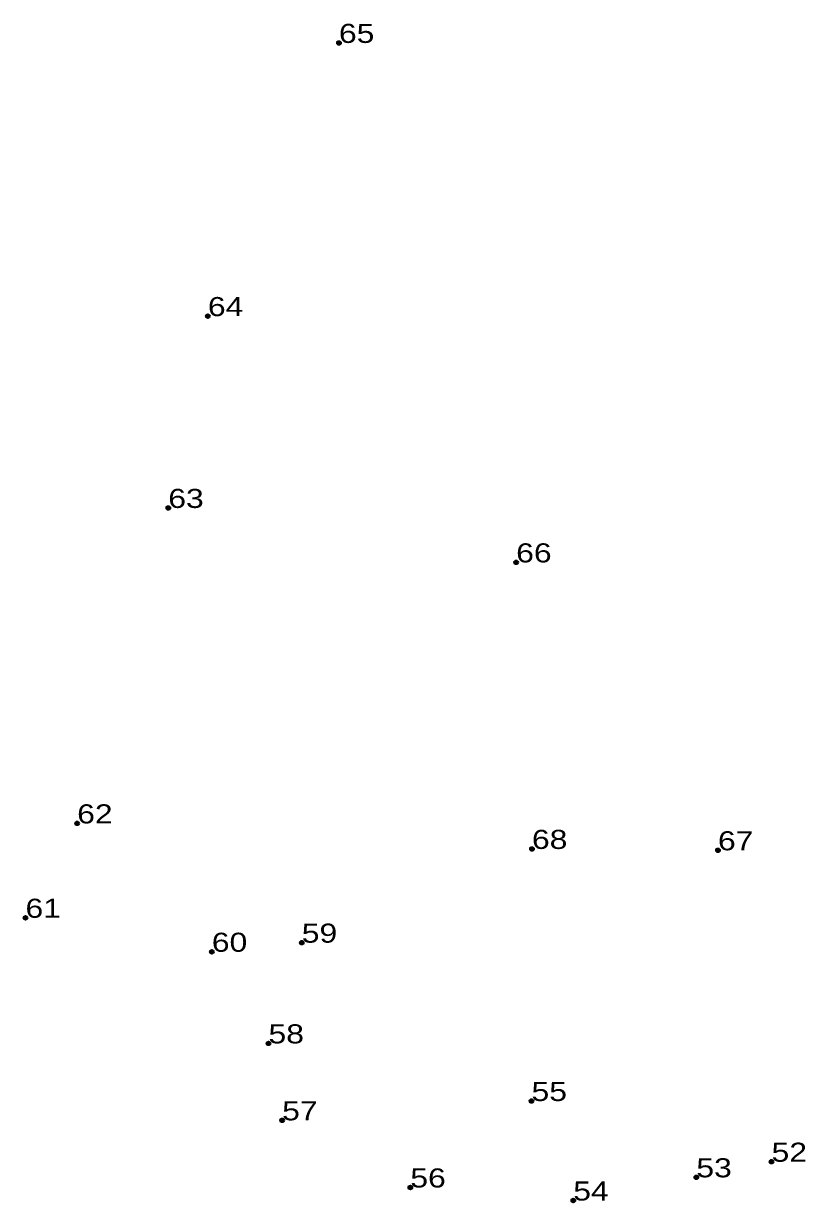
# Model space of a CAD drawing. Header units: metres. Extents: x 549364 to 552164, y 1838225 to 1839951.
# Drawn here: x 551379.1 to 551452.9, y 1839840.2 to 1839951.5 of the extents above; entities that cross this region are included whole.
import ezdxf

# ---------------------------------------------------------------- set-up
doc = ezdxf.new("R2010")
doc.units = ezdxf.units.M
doc.header["$LTSCALE"] = 0.72
doc.header["$PDMODE"] = 32
doc.header["$PDSIZE"] = 0.36
doc.layers.add('12', color=7, linetype='Continuous')
doc.layers.add('7', color=7, linetype='Continuous')

msp = doc.modelspace()

# ---------------------------------------------------------------- linework, layer by layer
at = {"layer": '7'}
for p in [(551408.89, 1839949.64), (551396.52, 1839923.85), (551392.78, 1839905.74), (551425.62, 1839900.6), (551384.18, 1839875.96), (551427.11, 1839873.55), (551444.67, 1839873.42), (551379.3, 1839867.05), (551396.89, 1839863.84), (551405.38, 1839864.7), (551402.24, 1839855.19), (551427.07, 1839849.75), (551403.53, 1839847.93), (551449.73, 1839844.02), (551415.63, 1839841.59), (551442.63, 1839842.55), (551431.01, 1839840.36)]:
    msp.add_point(p, dxfattribs=at)

# ---------------------------------------------------------------- texts
at = {"layer": '12', "width": 1.25}
for s, p in [('65', (551408.89, 1839949.64)), ('65', (551408.89, 1839949.64)), ('64', (551396.52, 1839923.85)), ('64', (551396.52, 1839923.85)), ('63', (551392.78, 1839905.74)), ('63', (551392.78, 1839905.74)), ('66', (551425.62, 1839900.6)), ('66', (551425.62, 1839900.6)), ('62', (551384.18, 1839875.96)), ('62', (551384.18, 1839875.96)), ('68', (551427.11, 1839873.55)), ('68', (551427.11, 1839873.55)), ('67', (551444.67, 1839873.42)), ('67', (551444.67, 1839873.42)), ('61', (551379.3, 1839867.05)), ('61', (551379.3, 1839867.05)), ('59', (551405.38, 1839864.7)), ('59', (551405.38, 1839864.7)), ('60', (551396.89, 1839863.84)), ('60', (551396.89, 1839863.84)), ('58', (551402.24, 1839855.19)), ('58', (551402.24, 1839855.19)), ('55', (551427.07, 1839849.75)), ('55', (551427.07, 1839849.75)), ('57', (551403.53, 1839847.93)), ('57', (551403.53, 1839847.93)), ('52', (551449.73, 1839844.02)), ('52', (551449.73, 1839844.02)), ('53', (551442.63, 1839842.55)), ('53', (551442.63, 1839842.55)), ('56', (551415.63, 1839841.59)), ('56', (551415.63, 1839841.59)), ('54', (551431.01, 1839840.36)), ('54', (551431.01, 1839840.36))]:
    msp.add_text(s, height=1.8, dxfattribs=at).set_placement(p)

doc.saveas('drawing.dxf')
